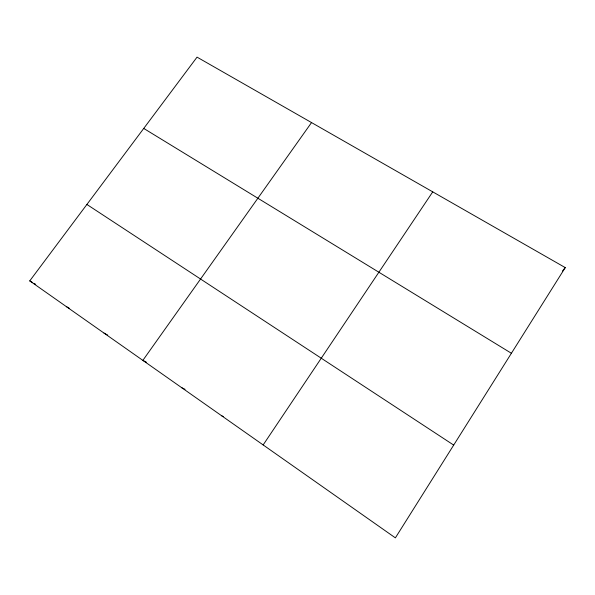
<?xml version="1.0" encoding="UTF-8"?>
<svg xmlns="http://www.w3.org/2000/svg" width="595" height="595" viewBox="0 0 595 595"><rect width="100%" height="100%" fill="white"/><g stroke="black" fill="none" stroke-linecap="round" stroke-linejoin="round"><path stroke-width="0.89" d="M565.25 267.601L395.378 537.865L29.75 280.892L197.042 57.135L565.25 267.601L562.498 271.008M263.154 444.934L432.736 191.858M311.535 122.577L142.852 360.384L146.511 362.281M221.809 415.875L223.445 416.582M181.728 387.702L185.06 389.323M103.999 333.074L107.717 335.097M66.32 306.589L69.303 308.27M29.75 280.892L32.732 282.61M34.22 283.473L35.707 284.336M143.737 128.431L511.403 353.274M86.892 204.457L453.695 445.09"/></g></svg>
